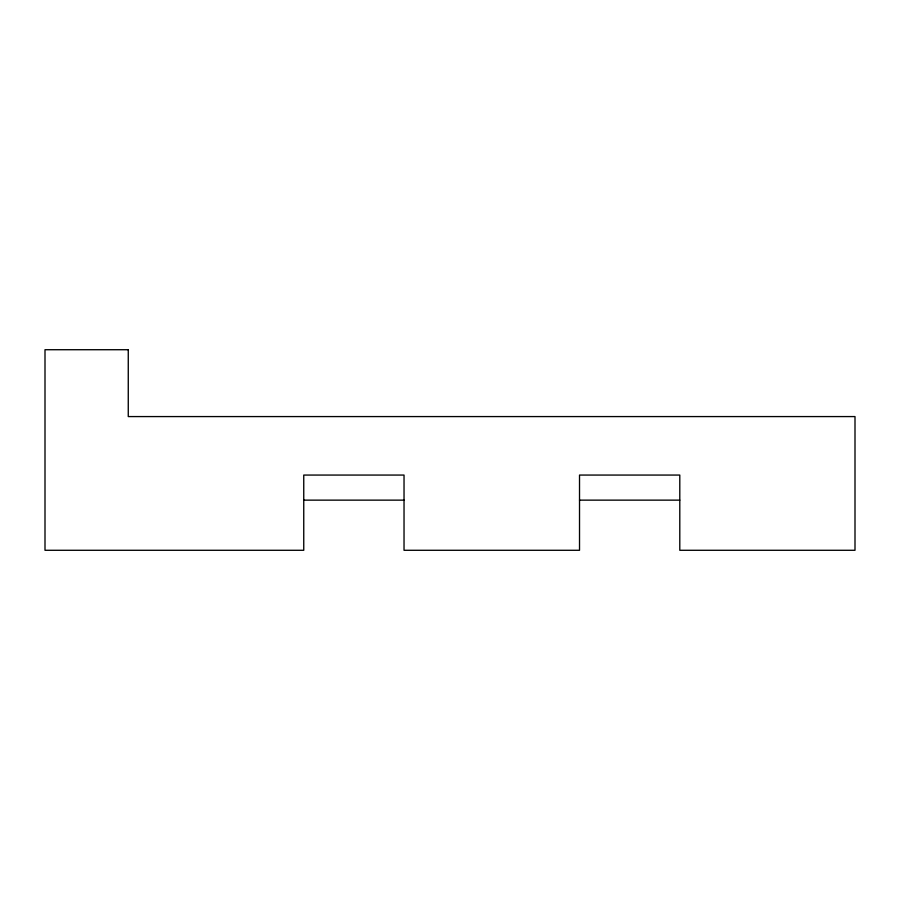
<?xml version="1.0" encoding="UTF-8"?>
<svg xmlns="http://www.w3.org/2000/svg" width="900" height="900" viewBox="0 0 900 900"><rect width="100%" height="100%" fill="white"/><g stroke="black" fill="none" stroke-linecap="round" stroke-linejoin="round"><path stroke-width="1.35" d="M303.75 500.141L404.032 500.141M579.521 500.141L679.793 500.141M128.261 349.718L45 349.718L45 550.283L303.75 550.283L303.75 475.065L404.032 475.065L404.032 550.283L579.521 550.283L579.521 475.065L679.793 475.065L679.793 550.283L855 550.283L855 416.576L128.261 416.576L128.261 349.718"/></g></svg>
